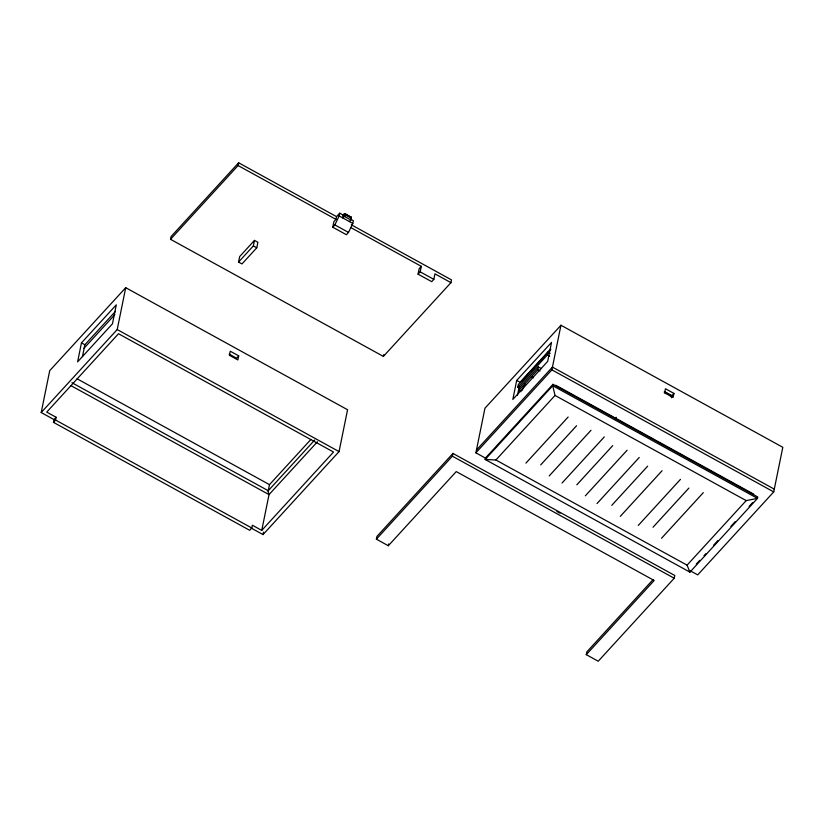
<?xml version="1.0" encoding="UTF-8"?>
<svg xmlns="http://www.w3.org/2000/svg" width="824" height="824" viewBox="0 0 824 824"><rect width="100%" height="100%" fill="white"/><g stroke="black" fill="none" stroke-linecap="round" stroke-linejoin="round"><path stroke-width="1.24" d="M344.329 214.477L346.059 214.281L345.864 215.229L342.557 217.814L343.124 215.064L344.494 213.56L351.323 217.32L350.849 219.977L349.386 221.574M671.199 395.572L671.035 396.498L670.571 395.087L671.199 395.572L664.371 391.822L665.926 392.533L665.74 393.491M53.447 422.331L55.558 420.024L56.114 417.274L46.721 412.103L118.502 333.741L333.524 452.036L261.744 530.399L252.35 525.228L251.784 527.988L249.672 530.296L53.447 422.331L54.003 419.581L41.2 412.536L49.718 370.666L125.722 287.689L347.563 409.744L339.045 451.603L263.041 534.58L251.299 528.122M81.463 342.877L77.6 361.88L112.435 323.842L116.297 304.839L81.463 342.877L84.882 344.751L82.462 356.627M41.2 412.536L117.204 329.559L125.722 287.689M351.312 224.777L451.501 279.892L450.944 282.653L383.387 356.411L170.517 239.3L171.083 236.54L238.641 162.781L336.542 216.64L335.976 219.4L333.864 221.708L332.752 227.208L346.399 234.716L348.511 232.419L352.796 223.448L353.362 220.698L350.797 219.287M170.517 239.3L238.074 165.542L238.641 162.781M238.569 262.053L239.691 256.552L254.472 240.412L257.881 242.297L256.758 247.797L241.978 263.938L238.569 262.053L253.349 245.923L254.472 240.412M238.703 355.865L237.868 359.944L229.402 355.278L230.236 351.209L238.703 355.865L236.591 358.172L229.175 354.093M71.945 382.717L268.253 490.723L269.489 484.646L310.782 439.573M261.744 530.399L269.026 494.606L267.718 490.424M263.041 534.58L263.546 532.119M332.752 227.208L334.863 224.9L339.148 215.94L339.704 213.189L343.124 215.064M383.387 356.411L383.757 354.567M450.944 282.653L434.959 273.846L433.836 279.357L431.724 281.664L418.067 274.155L419.189 268.645L421.301 266.337L350.746 227.527M418.067 274.155L420.178 271.848L421.301 266.337M586.276 654.647L654.194 580.487L456.249 471.586L388.32 545.735L376.383 539.164L376.939 536.414L452.942 453.437L674.784 575.482L674.217 578.242L598.224 661.219L586.276 654.647L586.832 651.887L653.041 579.612M388.32 545.735L388.701 543.902M376.383 539.164L452.376 456.187L452.942 453.437M486.737 458.813L475.881 452.829L484.955 408.22L560.959 325.243L782.8 447.288L773.726 491.907L697.722 574.884L690.121 570.702M516.699 380.42L512.837 399.424L547.672 361.396L551.534 342.393L516.699 380.42L520.119 382.295L550.7 348.902M520.057 388.485L517.822 387.259L518.378 384.499L547.939 352.239L550.174 353.465M517.462 395.366L519.151 387.053M521.067 391.699L518.811 390.463L519.378 387.702L538.371 366.958L541.44 368.647M522.097 390.442L525.146 383.541M518.811 390.463L537.814 369.719L538.371 366.958M517.822 387.259L547.373 354.989L547.939 352.239M475.881 452.829L551.884 369.852L560.959 325.243M552.997 384.334L552.719 385.714L555.036 395.438L746.194 500.601L757.493 498.376L757.771 496.996L552.997 384.334L485.439 458.093L485.161 459.473L689.935 572.134L757.493 498.376L552.719 385.714L485.161 459.473L495.904 459.998L687.062 565.161L689.935 572.134L690.213 570.754M670.375 396.045L670.571 395.087M671.416 397.755L671.828 395.716L673.939 393.409L665.473 388.753L664.638 392.832L673.105 397.487L673.939 393.409M84.882 344.751L115.463 311.359M83.935 348.356L114.897 314.552M54.003 419.581L56.114 417.274M336.542 216.64L339.704 213.189M268.253 490.723L314.706 440.016M317.456 441.736L269.026 494.606L70.926 385.622M522.128 380.76L525.599 376.98M530.79 371.305L534.261 367.514M540.317 360.902L543.789 357.122M547.249 353.331L550.71 349.551M476.437 450.079L552.441 367.102L774.282 489.147M495.904 459.998L555.036 395.438M525.928 463.109L568.148 417.016M540.688 464.901L576.584 425.72M549.206 475.922L590.983 430.303M614.611 419.22L616.342 417.325M562.061 483.008L604.291 436.916M576.831 484.8L612.726 445.619M585.349 495.821L627.126 450.213M596.998 503.557L639.228 457.464M611.769 505.349L647.664 466.168M620.287 516.37L662.063 470.751M638.25 525.454L680.47 479.352M653.02 527.247L688.905 488.055M661.528 538.257L703.305 492.649M687.062 565.161L746.194 500.601M696.28 564.131L699.741 560.351M704.077 555.623L705.808 553.728M713.605 545.22L717.931 540.493M730.919 526.309L735.255 521.582M749.109 506.451L752.58 502.671M664.206 392.739L665.926 392.533M344.164 215.404L345.864 215.229L350.509 217.783L350.993 219.163M533.035 377.073L531.48 376.63L533.581 377.783M351.323 217.32L344.494 213.56L344.02 216.218L350.849 219.977L350.705 216.836L351.158 218.236M664.422 391.637L671.828 395.716M339.148 215.94L352.796 223.448M238.074 165.542L335.976 219.4M334.863 224.9L348.511 232.419M420.178 271.848L433.836 279.357M547.373 354.989L549.618 356.215M551.884 369.852L773.726 491.907M537.814 369.719L540.06 370.954M555.747 385.251L753.702 494.153M253.349 245.923L256.758 247.797M556.921 511.488L560.073 513.218M452.376 456.187L674.217 578.242M117.204 329.559L339.045 451.603M77.106 378.803L269.489 484.646M55.558 420.024L251.784 527.988"/></g></svg>
